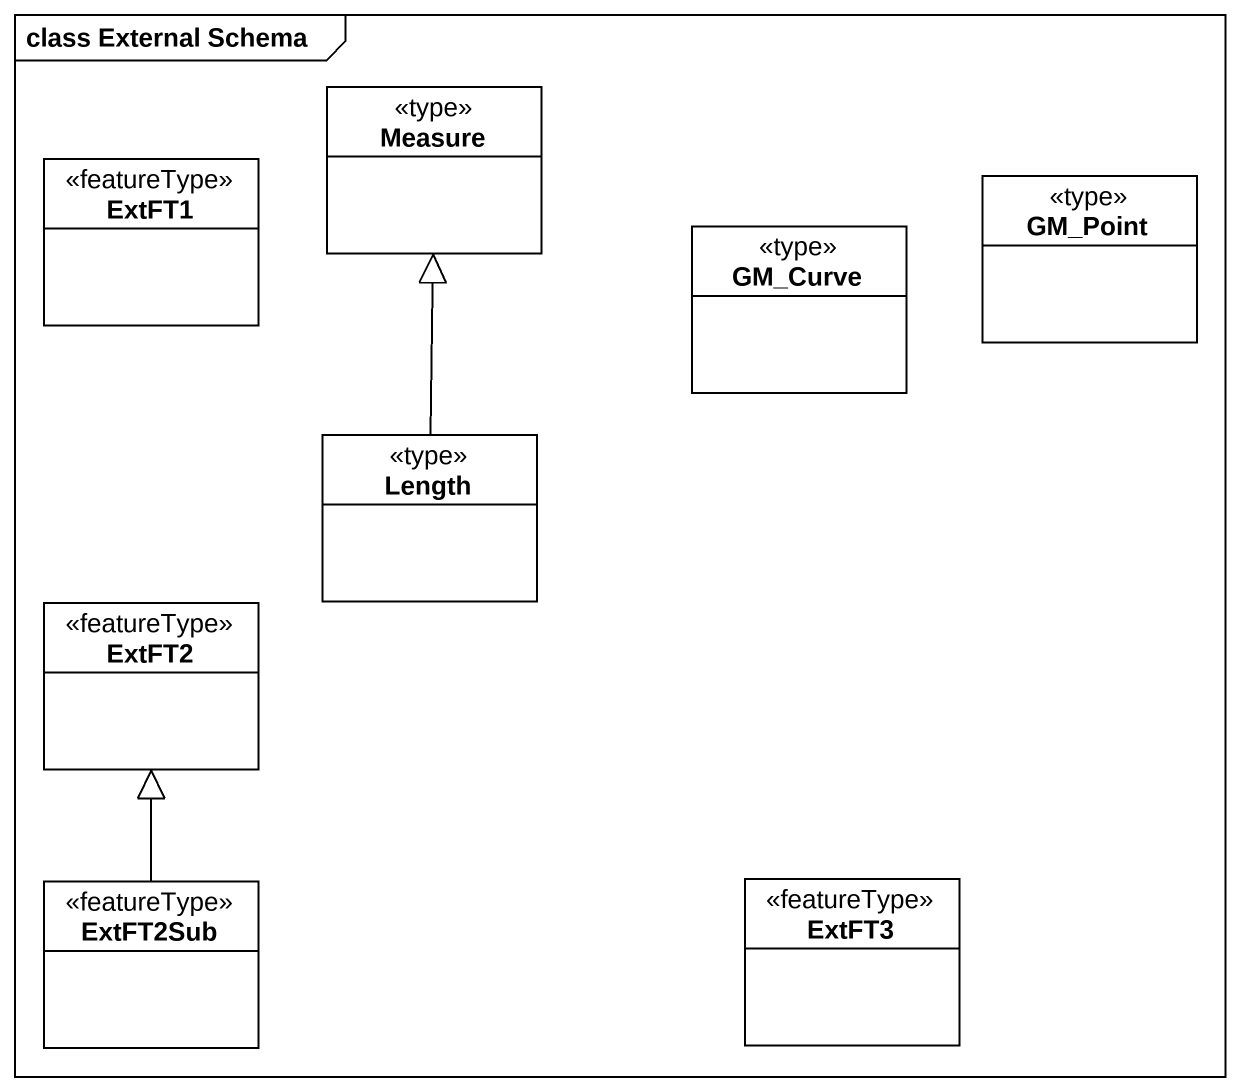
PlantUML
@startuml
mainframe class External Schema
hide circle
hide empty members
class Measure <<type>>
class ExtFT1 <<featureType>>
class GM_Point <<type>>
class GM_Curve <<type>>
class Length <<type>>
class ExtFT2 <<featureType>>
class ExtFT2Sub <<featureType>>
class ExtFT3 <<featureType>>
Length -up-|> Measure
ExtFT2Sub -up-|> ExtFT2
@enduml
